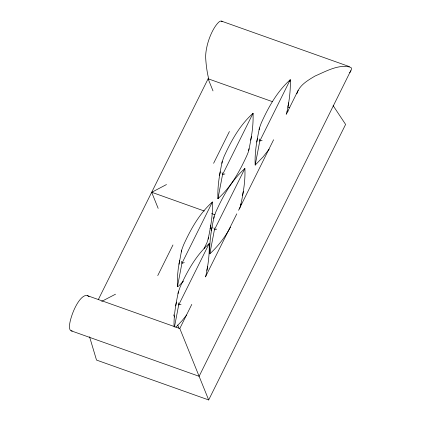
<?xml version="1.0" encoding="UTF-8"?>
<svg xmlns="http://www.w3.org/2000/svg" width="421" height="421" viewBox="0 0 421 421"><rect width="100%" height="100%" fill="white"/><g stroke="black" fill="none" stroke-linecap="round" stroke-linejoin="round"><path stroke-width="0.63" d="M204.038 248.679L207.037 242.507L208.116 239.133C210.71 226.94 213.01 214.531 212.405 202.001C199.28 213.726 190.639 229.377 183.445 245.206L181.63 250.185L178.325 268.066L177.525 275.739L177.33 286.68M205.616 276.897C208 265.977 209.663 254.821 209.163 243.617C196.039 255.342 187.398 270.992 180.204 286.822L178.388 291.806C176.052 303.178 173.726 314.692 174.052 326.364M248.727 150.46C251.316 138.267 253.621 125.853 253.016 113.328C239.891 125.053 231.25 140.703 224.056 156.528L222.241 161.511C219.646 173.705 217.347 186.119 217.952 198.649C231.076 186.924 239.717 171.268 246.911 155.444L248.253 152.17L249.074 148.708M239.517 209.005L240.601 205.632C243.191 193.439 245.496 181.025 244.885 168.5C231.76 180.225 223.119 195.876 215.926 211.705L214.11 216.683C211.521 228.882 209.216 241.291 209.826 253.821C218.141 246.143 225.135 237.06 230.519 227.108M286.58 113.67C289.006 102.54 290.769 91.173 290.248 79.748C277.123 91.473 268.482 107.123 261.288 122.953L259.473 127.931C256.884 140.13 254.579 152.539 255.189 165.069L263.014 157.007L269.208 149.092M177.462 286.69L181.935 263.304L212.405 202.001M174.462 327.043L178.693 304.925L209.163 243.617M209.826 253.821L214.421 229.803L244.885 168.5M252.774 114.591L253.016 113.328L222.546 174.631L217.952 198.649L218.531 197.481M255.189 165.069L259.783 141.051L290.248 79.748L289.885 81.642M178.925 264.256L179.662 260.473M175.689 305.872L176.42 302.094M219.536 175.583L220.272 171.8M210.084 228.85L210.821 225.067M211.41 230.755L212.142 226.972M206.843 270.466L207.579 266.682M250.695 140.172L251.432 136.393M242.57 195.344L243.301 191.566M256.773 142.003L257.505 138.22M287.932 106.597L288.664 102.813M181.283 251.942L181.63 250.185M178.041 293.558L178.388 291.806M221.893 163.269L222.241 161.511M208.116 239.133L208.463 237.381M213.763 218.441L214.11 216.683M240.601 205.632L240.949 203.88M259.125 129.689L259.473 127.931M296.858 93.778C299.289 85.142 307.877 80.327 315.034 76.043C325.559 71.549 339.221 63.587 350.84 67.397A9.183 4.242 -22 0 1 351.519 69.186L199.122 376.306L71.149 330.806A12.893 4.21 -70.4 0 1 70.249 320.991A22.266 7.268 -70.4 0 1 81.785 297.779A25.955 8.473 -70.4 0 1 87.705 295.795A173.789 56.74 -70.4 0 1 89.057 296.61M98.446 299.342L208.116 78.785L272.461 101.666M157.749 275.581L172.963 244.969M213.61 163.295L229.413 131.499M89.552 336.763L96.514 360.071L208.674 399.95L179.804 328.501L191.787 304.394M205.522 276.755L236.791 213.842M238.544 210.311L273.613 139.751M286.18 114.465L298.157 90.357M208.674 399.95L345.604 124.427L333.106 105.597M350.988 70.728L349.73 72.759M186.65 315.008L181.925 320.876L175.904 327.217M183.493 281.117L178.246 286.459M151.692 192.323L166.474 184.545M101.708 301.373L115.517 294.2M262.125 140.351L259.783 141.051L259.347 139.072M224.888 173.931L222.546 174.631L222.109 172.652M216.762 229.103L214.421 229.803L213.984 227.824M184.277 262.604L181.935 263.304L181.504 261.325M181.035 304.22L178.693 304.925L178.262 302.946M287.017 111.376L288.206 111.028M221.409 21.108L349.441 66.634M287.932 107.166L289.785 107.829M204.28 211.021L151.665 192.255L158.17 208.369M211.679 213.594L214.799 214.763M87.31 295.616L179.804 328.501M208.116 78.785L213.01 90.904M173.615 314.855L174.526 317.108M177.715 325.007L179.088 328.401M72.254 330.959A46.294 15.114 -70.4 0 1 71.149 330.806M208.816 79.211A173.789 56.74 -70.4 0 1 205.706 58.361A25.955 8.473 -70.4 0 1 207.2 45.426A22.266 7.268 -70.4 0 1 218.736 22.208A12.893 4.21 -70.4 0 1 222.172 21.65"/></g></svg>
